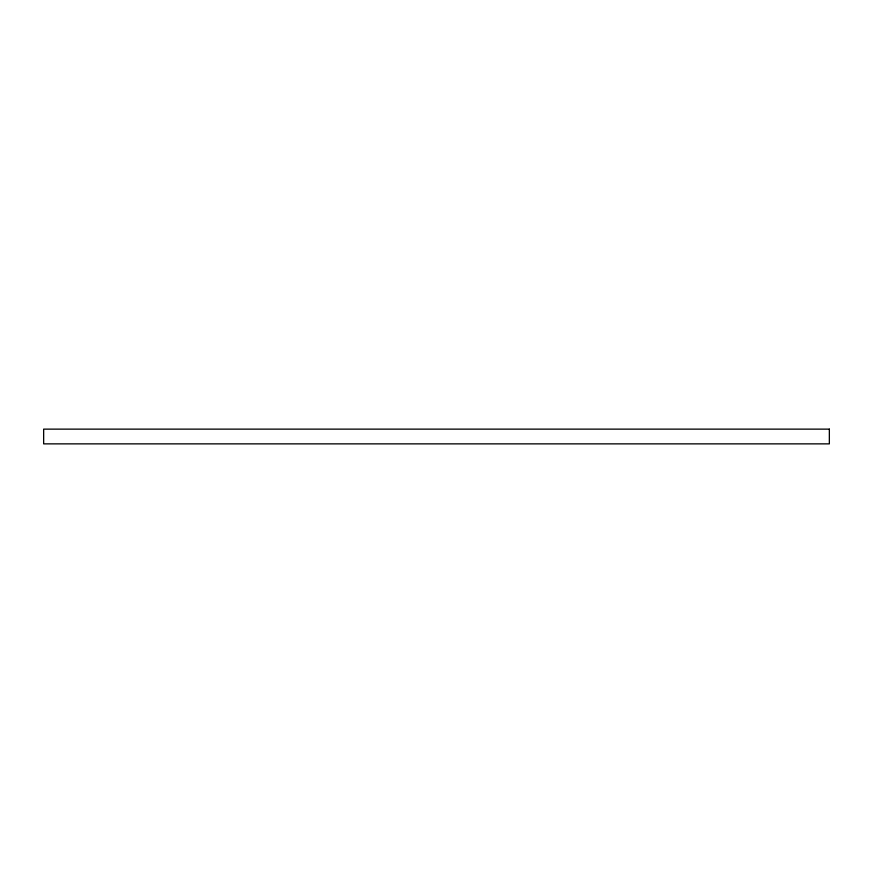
<?xml version="1.0" encoding="UTF-8"?>
<svg xmlns="http://www.w3.org/2000/svg" width="873" height="873" viewBox="0 0 873 873"><rect width="100%" height="100%" fill="white"/><g stroke="black" fill="none" stroke-linecap="round" stroke-linejoin="round"><path stroke-width="1.31" d="M829.35 429.134L43.65 429.134L43.65 443.866L829.35 443.866L829.35 429.134"/></g></svg>
